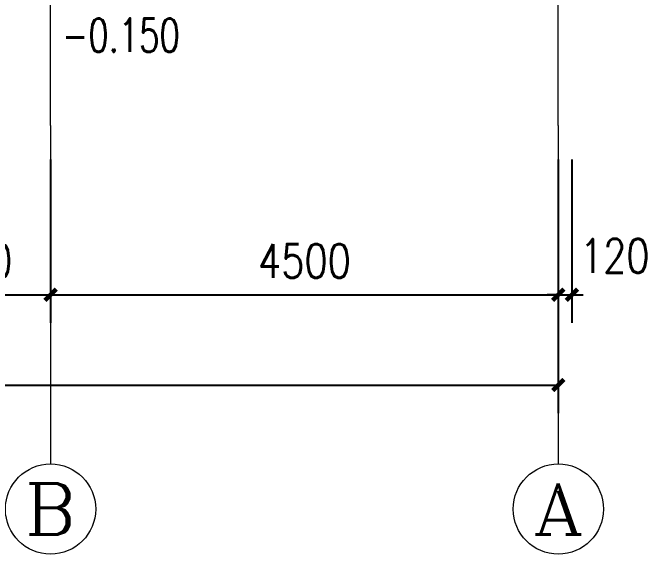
# Model space of a CAD drawing. Extents: x 577108 to 1042908, y 41950 to 81950.
# Drawn here: x 1011059 to 1016734, y 62595 to 67395 of the extents above; entities that cross this region are included whole.
import ezdxf
from ezdxf.enums import TextEntityAlignment as Align

# ---------------------------------------------------------------- set-up
doc = ezdxf.new("R2010")
doc.units = 0
doc.header["$LTSCALE"] = 1000
doc.header["$MEASUREMENT"] = 0
doc.linetypes.add('DOTE', pattern=[2.42, 2, -0.2, 0.02, -0.2])
doc.layers.get('0').update_dxf_attribs({"linetype": 'CONTINUOUS', "lineweight": 13})
doc.layers.get('Defpoints').update_dxf_attribs({"linetype": 'CONTINUOUS', "lineweight": 5})
for name, color, linetype, lineweight in [('AXIS', 3, 'CONTINUOUS', 15), ('AXIS_TEXT', 7, 'CONTINUOUS', 20), ('DOTE', 1, 'DOTE', 0), ('PUB_TEXT', 7, 'CONTINUOUS', 20)]:
    doc.layers.add(name, color=color, linetype=linetype, lineweight=lineweight)
doc.styles.add('_TCH_AXIS', font='COMPLEX', dxfattribs={"bigfont": 'GBCBIG'})
doc.styles.add('_TCH_DIM', font='SIMPLEX', dxfattribs={"bigfont": 'GBCBIG'})
doc.styles.add('COMPLEX', font='COMPLEX')
doc.styles.add('DIM_FONT', font='SIMPLEX.shx', dxfattribs={"width": 0.8, "bigfont": 'hztxt.shx'})
doc.dimstyles.new('DIMN', dxfattribs={"dimtxt": 300, "dimasz": 100, "dimexe": 250, "dimexo": 300, "dimgap": 150, "dimtad": 1, "dimdec": 0, "dimzin": 0, "dimdsep": 46, "dimtxsty": 'DIM_FONT', "dimblk": 'ARCHTICK', "dimcen": 0.09, "dimclrt": 7, "dimazin": 2, "dimtfac": 1, "dimtdec": 0, "dimtix": 1, "dimtmove": 2, "dimatfit": 3, "dimldrblk": 'ARCHTICK', "dimfxl": 0, "dimtolj": 1, "dimtzin": 0, "dimarcsym": 0})

# ---------------------------------------------------------------- blocks, each defined once
blk = doc.blocks.new('_ArchTick')
at = {"color": 0, "linetype": 'ByBlock', "const_width": 0.4}
blk.add_lwpolyline([(-0.5, -0.5), (0.5, 0.5)], dxfattribs=at)
blk = doc.blocks.new('*D210')
at = {"layer": 'AXIS', "color": 0, "lineweight": -2, "transparency": 16777216}
for p, q in [((1015893.5, 66095.1), (1015893.5, 64645.1)), ((1016013.5, 66095.1), (1016013.5, 64645.1)), ((1015893.5, 64895.1), (1015793.5, 64895.1)), ((1015893.5, 64895.1), (1016013.5, 64895.1)), ((1016013.5, 64895.1), (1016113.5, 64895.1))]:
    blk.add_line(p, q, dxfattribs=at)
at = {"layer": 'Defpoints', "color": 0, "transparency": 16777216}
for p in [(1015893.5, 66395.1), (1016013.5, 66395.1), (1016013.5, 64895.1)]:
    blk.add_point(p, dxfattribs=at)
at = {"layer": 'AXIS', "color": 0, "lineweight": -2, "transparency": 16777216, "xscale": 100, "yscale": 100, "zscale": 100}
blk.add_blockref('_ArchTick', (1015893.5, 64895.1), dxfattribs=at)
at = {"layer": 'AXIS', "color": 0, "lineweight": -2, "transparency": 16777216, "xscale": 100, "yscale": 100, "zscale": 100, "rotation": 180}
blk.add_blockref('_ArchTick', (1016013.5, 64895.1), dxfattribs=at)
at = {"layer": 'AXIS', "color": 7, "transparency": 16777216, "insert": (1016393.5, 65240.1), "char_height": 300, "attachment_point": 5, "style": 'DIM_FONT'}
blk.add_mtext('\\A1;120', dxfattribs=at)
blk = doc.blocks.new('*D211')
at = {"layer": 'AXIS', "color": 0, "lineweight": -2, "transparency": 16777216}
for p, q in [((1011393.5, 66095.1), (1011393.5, 64645.1)), ((1015893.5, 66095.1), (1015893.5, 64645.1)), ((1011393.5, 64895.1), (1015893.5, 64895.1))]:
    blk.add_line(p, q, dxfattribs=at)
at = {"layer": 'Defpoints', "color": 0, "transparency": 16777216}
for p in [(1011393.5, 66395.1), (1015893.5, 66395.1), (1015893.5, 64895.1)]:
    blk.add_point(p, dxfattribs=at)
at = {"layer": 'AXIS', "color": 0, "lineweight": -2, "transparency": 16777216, "xscale": 100, "yscale": 100, "zscale": 100, "rotation": 180}
blk.add_blockref('_ArchTick', (1011393.5, 64895.1), dxfattribs=at)
at = {"layer": 'AXIS', "color": 0, "lineweight": -2, "transparency": 16777216, "xscale": 100, "yscale": 100, "zscale": 100}
blk.add_blockref('_ArchTick', (1015893.5, 64895.1), dxfattribs=at)
at = {"layer": 'AXIS', "color": 7, "transparency": 16777216, "insert": (1013643.5, 65195.1), "char_height": 300, "attachment_point": 5, "style": 'DIM_FONT'}
blk.add_mtext('\\A1;4500', dxfattribs=at)
blk = doc.blocks.new('*D212')
at = {"layer": 'AXIS', "color": 0, "lineweight": -2, "transparency": 16777216}
for p, q in [((1009893.5, 66095.1), (1009893.5, 64645.1)), ((1011393.5, 66095.1), (1011393.5, 64645.1)), ((1009893.5, 64895.1), (1011393.5, 64895.1))]:
    blk.add_line(p, q, dxfattribs=at)
at = {"layer": 'Defpoints', "color": 0, "transparency": 16777216}
for p in [(1009893.5, 66395.1), (1011393.5, 66395.1), (1011393.5, 64895.1)]:
    blk.add_point(p, dxfattribs=at)
at = {"layer": 'AXIS', "color": 0, "lineweight": -2, "transparency": 16777216, "xscale": 100, "yscale": 100, "zscale": 100, "rotation": 180}
blk.add_blockref('_ArchTick', (1009893.5, 64895.1), dxfattribs=at)
at = {"layer": 'AXIS', "color": 0, "lineweight": -2, "transparency": 16777216, "xscale": 100, "yscale": 100, "zscale": 100}
blk.add_blockref('_ArchTick', (1011393.5, 64895.1), dxfattribs=at)
at = {"layer": 'AXIS', "color": 7, "transparency": 16777216, "insert": (1010643.5, 65195.1), "char_height": 300, "attachment_point": 5, "style": 'DIM_FONT'}
blk.add_mtext('\\A1;1500', dxfattribs=at)
blk = doc.blocks.new('*D217')
at = {"layer": 'AXIS', "color": 0, "lineweight": -2, "transparency": 16777216}
for p, q in [((1001893.5, 66095.1), (1001893.5, 63845.1)), ((1015893.5, 66095.1), (1015893.5, 63845.1)), ((1001893.5, 64095.1), (1015893.5, 64095.1))]:
    blk.add_line(p, q, dxfattribs=at)
at = {"layer": 'Defpoints', "color": 0, "transparency": 16777216}
for p in [(1001893.5, 66395.1), (1015893.5, 66395.1), (1015893.5, 64095.1)]:
    blk.add_point(p, dxfattribs=at)
at = {"layer": 'AXIS', "color": 0, "lineweight": -2, "transparency": 16777216, "xscale": 100, "yscale": 100, "zscale": 100, "rotation": 180}
blk.add_blockref('_ArchTick', (1001893.5, 64095.1), dxfattribs=at)
at = {"layer": 'AXIS', "color": 0, "lineweight": -2, "transparency": 16777216, "xscale": 100, "yscale": 100, "zscale": 100}
blk.add_blockref('_ArchTick', (1015893.5, 64095.1), dxfattribs=at)
at = {"layer": 'AXIS', "color": 7, "transparency": 16777216, "insert": (1008893.5, 64395.1), "char_height": 300, "attachment_point": 5, "style": 'DIM_FONT'}
blk.add_mtext('\\A1;14000', dxfattribs=at)
blk = doc.blocks.new('_AXISO')
blk.add_circle((0, 0), 0.5)
at = {"layer": 'AXIS_TEXT', "style": 'COMPLEX', "width": 1.041667}
blk.add_attdef('A', text='', height=0.56, dxfattribs=at).set_placement((-0.25, -0.28), (0.25, -0.28), align=Align.FIT)

msp = doc.modelspace()

# ---------------------------------------------------------------- linework, layer by layer
at = {"layer": 'AXIS'}
for p, q in [((1011393.4688, 66395.1001), (1011393.4688, 63395.1001)), ((1015893.4688, 66395.1001), (1015893.4688, 63395.1001))]:
    msp.add_line(p, q, dxfattribs=at)
at = {"layer": 'DOTE'}
for p, q in [((1011393.4688, 66395.1001), (1011393.4688, 77395.1001)), ((1015893.4688, 66395.1001), (1015893.4688, 77395.1001))]:
    msp.add_line(p, q, dxfattribs=at)

# ---------------------------------------------------------------- block references
at = {"layer": 'AXIS'}
ref = msp.add_blockref('_AXISO', (1011393.4688, 62995.1001), dxfattribs=dict(at, xscale=800, yscale=800, zscale=800))
ref.add_attrib('A', 'B', dxfattribs={"layer": 'AXIS_TEXT', "height": 452.5483, "style": '_TCH_AXIS', "width": 1.235294}).set_placement((1011167.1947, 62768.8259), (1011619.743, 62768.8259), align=Align.FIT)
ref = msp.add_blockref('_AXISO', (1015893.4688, 62995.1001), dxfattribs=dict(at, xscale=800, yscale=800, zscale=800))
ref.add_attrib('A', 'A', dxfattribs={"layer": 'AXIS_TEXT', "height": 452.5483, "style": '_TCH_AXIS', "width": 1.166667}).set_placement((1015667.1947, 62768.8259), (1016119.743, 62768.8259), align=Align.FIT)

# ---------------------------------------------------------------- texts
at = {"layer": 'PUB_TEXT', "style": '_TCH_DIM', "width": 0.705882}
msp.add_text('-0.150', height=297.5, dxfattribs=at).set_placement((1011494.4328, 67047.6001))

# ---------------------------------------------------------------- dimensions: what is measured, and where the dimension line sits
at = {"layer": 'AXIS'}
for p1, p2, distance, picture, middle in [((1001893.4688, 66395.1001), (1015893.4688, 66395.1001), -2300, '*D217', (1008893.4688, 64395.1001)), ((1009893.4688, 66395.1001), (1011393.4688, 66395.1001), -1500, '*D212', (1010643.4688, 65195.1001)), ((1011393.4688, 66395.1001), (1015893.4688, 66395.1001), -1500, '*D211', (1013643.4688, 65195.1001))]:
    dim = msp.add_aligned_dim(p1=p1, p2=p2, distance=distance, dimstyle='DIMN', dxfattribs=at)
    dim.commit()
    dim.dimension.update_dxf_attribs({"geometry": picture, "text_midpoint": middle})
dim = msp.add_linear_dim(base=(1016013.4688, 64895.1001), p1=(1015893.4688, 66395.1001), p2=(1016013.4688, 66395.1001), angle=0, dimstyle='DIMN', dxfattribs=at)
dim.commit()
dim.dimension.update_dxf_attribs({"geometry": '*D210', "text_midpoint": (1016393.4688, 65240.1001), "dimtype": 129})

doc.saveas('drawing.dxf')
